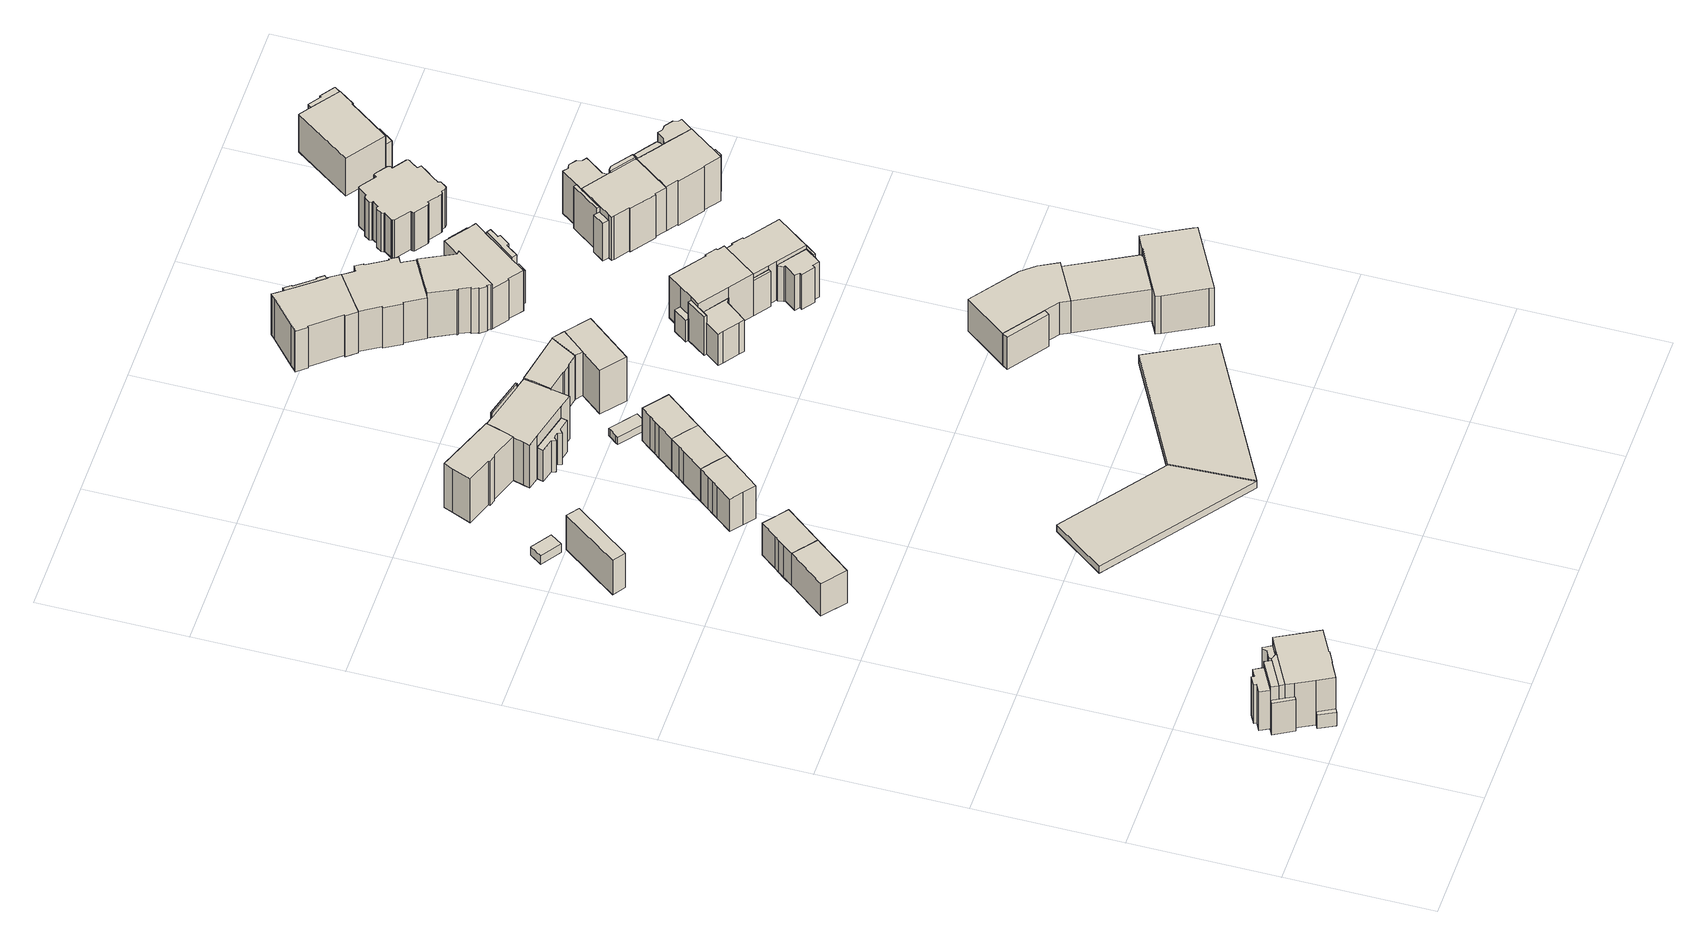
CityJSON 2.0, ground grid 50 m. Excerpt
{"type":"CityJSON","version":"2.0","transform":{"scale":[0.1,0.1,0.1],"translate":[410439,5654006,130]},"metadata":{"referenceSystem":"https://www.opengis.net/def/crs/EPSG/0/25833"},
"CityObjects":{
"building1":{"type":"Building","attributes":{"Gemeindeschluessel":14612000,"Geometrietyp2DReferenz":"3000","function":"31001_9998","roofType":"9999"},"children":["building1-1","building1-2","building1-3","building1-4","building1-5","building1-6","building1-7"]},
"building1-1":{"type":"BuildingPart","attributes":{"Dachtyp_tdc":"tdcPolyFlatRoof","Dachneigung":0,"QualitaetDacherkennung":48,"Geometrietyp2DReferenz":"3000","measuredHeight":19.96,"roofType":"1000"},"parents":["building1"],"geometry":[{"type":"Solid","lod":"1","boundaries":[[[[0,1,2,3,4,5,6,7,8,9,10,11]],[[12,13,14,15,16,17,18,19,20,21,22,23]],[[11,13,12,0]],[[10,14,13,11]],[[9,15,14,10]],[[8,16,15,9]],[[7,17,16,8]],[[6,18,17,7]],[[5,19,18,6]],[[4,20,19,5]],[[3,21,20,4]],[[2,22,21,3]],[[1,23,22,2]],[[0,12,23,1]]]]}]},
"building1-2":{"type":"BuildingPart","attributes":{"Dachtyp_tdc":"tdcFreeFormRoof","Dachneigung":66.19,"QualitaetDacherkennung":8,"Geometrietyp2DReferenz":"3000","measuredHeight":18.78,"roofType":"5000"},"parents":["building1"],"geometry":[{"type":"Solid","lod":"1","boundaries":[[[[24,25,26,27,28,29,30,31]],[[32,33,34,35,36,23,22,37]],[[31,33,32,24]],[[30,34,33,31]],[[29,35,34,30]],[[28,36,35,29]],[[27,23,36,28]],[[26,22,23,27]],[[25,37,22,26]],[[24,32,37,25]]]]}]},
"building1-3":{"type":"BuildingPart","attributes":{"Dachtyp_tdc":"tdcPolyFlatRoof","Dachneigung":0,"QualitaetDacherkennung":43,"Geometrietyp2DReferenz":"3000","measuredHeight":19.98,"roofType":"1000"},"parents":["building1"],"geometry":[{"type":"Solid","lod":"1","boundaries":[[[[38,39,40,41,42]],[[43,44,45,46,47]],[[42,44,43,38]],[[41,45,44,42]],[[40,46,45,41]],[[39,47,46,40]],[[38,43,47,39]]]]}]},
"building1-4":{"type":"BuildingPart","attributes":{"Dachtyp_tdc":"tdcPolyFlatRoof","Dachneigung":0,"QualitaetDacherkennung":35,"Geometrietyp2DReferenz":"3000","measuredHeight":19.99,"roofType":"1000"},"parents":["building1"],"geometry":[{"type":"Solid","lod":"1","boundaries":[[[[4,3,48,49,40,39]],[[20,47,46,50,51,21]],[[39,47,20,4]],[[40,46,47,39]],[[49,50,46,40]],[[48,51,50,49]],[[3,21,51,48]],[[4,20,21,3]]]]}]},
"building1-5":{"type":"BuildingPart","attributes":{"Dachtyp_tdc":"tdcFreeFormRoof","Dachneigung":51.28,"QualitaetDacherkennung":15,"Geometrietyp2DReferenz":"3000","measuredHeight":14.58,"roofType":"5000"},"parents":["building1"],"geometry":[{"type":"Solid","lod":"1","boundaries":[[[[52,53,54,55]],[[56,43,19,57]],[[55,43,56,52]],[[54,19,43,55]],[[53,57,19,54]],[[52,56,57,53]]]]}]},
"building1-6":{"type":"BuildingPart","attributes":{"Dachtyp_tdc":"tdcCutGableRoof","Dachneigung":0.465,"QualitaetDacherkennung":55,"Geometrietyp2DReferenz":"3000","measuredHeight":19.99,"roofType":"9999"},"parents":["building1"],"geometry":[{"type":"Solid","lod":"1","boundaries":[[[[58,59,60,61,62,63,64,65,66,67,68,69]],[[70,71,72,73,45,74,75,44,76,77,78,79]],[[69,71,70,58]],[[68,72,71,69]],[[67,73,72,68]],[[66,45,73,67]],[[65,74,45,66]],[[64,75,74,65]],[[63,44,75,64]],[[62,76,44,63]],[[61,77,76,62]],[[60,78,77,61]],[[59,79,78,60]],[[58,70,79,59]]]]}]},
"building1-7":{"type":"BuildingPart","attributes":{"Dachtyp_tdc":"tdcPolyFlatRoof","Dachneigung":0,"QualitaetDacherkennung":62,"Geometrietyp2DReferenz":"3000","measuredHeight":6.08,"roofType":"1000"},"parents":["building1"],"geometry":[{"type":"Solid","lod":"1","boundaries":[[[[80,81,82,83]],[[17,84,85,18]],[[83,84,17,80]],[[82,85,84,83]],[[81,18,85,82]],[[80,17,18,81]]]]}]},
"building2":{"type":"Building","attributes":{"Dachtyp_tdc":"tdcFreeFormRoof","Gemeindeschluessel":14612000,"Dachneigung":37.55,"QualitaetDacherkennung":79,"Geometrietyp2DReferenz":"3000","measuredHeight":16.33,"function":"31001_9998","roofType":"5000"},"geometry":[{"type":"Solid","lod":"1","boundaries":[[[[86,87,88,89,90]],[[91,92,93,94,95]],[[90,92,91,86]],[[89,93,92,90]],[[88,94,93,89]],[[87,95,94,88]],[[86,91,95,87]]]]}]},
"building3":{"type":"Building","attributes":{"Dachtyp_tdc":"tdcFreeFormRoof","Gemeindeschluessel":14612000,"Dachneigung":71.72,"QualitaetDacherkennung":3,"Geometrietyp2DReferenz":"3000","measuredHeight":19.02,"function":"31001_2463","roofType":"5000"},"geometry":[{"type":"Solid","lod":"1","boundaries":[[[[96,97,98,99]],[[100,101,102,103]],[[99,101,100,96]],[[98,102,101,99]],[[97,103,102,98]],[[96,100,103,97]]]]}]},
"building4":{"type":"Building","attributes":{"Dachtyp_tdc":"tdcGableRoof","Gemeindeschluessel":14612000,"Dachneigung":37.49,"QualitaetDacherkennung":76,"Geometrietyp2DReferenz":"3000","measuredHeight":16.34,"function":"31001_9998","roofType":"3100"},"geometry":[{"type":"Solid","lod":"1","boundaries":[[[[87,104,105,106,107,108,109,110,89,111,88]],[[95,94,112,93,113,114,115,116,117,118,119]],[[88,94,95,87]],[[111,112,94,88]],[[89,93,112,111]],[[110,113,93,89]],[[109,114,113,110]],[[108,115,114,109]],[[107,116,115,108]],[[106,117,116,107]],[[105,118,117,106]],[[104,119,118,105]],[[87,95,119,104]]]]}]},
"building5":{"type":"Building","attributes":{"Dachtyp_tdc":"tdcFreeFormRoof","Gemeindeschluessel":14612000,"Dachneigung":47.15,"QualitaetDacherkennung":12,"Geometrietyp2DReferenz":"3000","measuredHeight":5.01,"function":"31001_2463","roofType":"5000"},"geometry":[{"type":"Solid","lod":"1","boundaries":[[[[120,121,122,123]],[[124,125,126,127]],[[123,125,124,120]],[[122,126,125,123]],[[121,127,126,122]],[[120,124,127,121]]]]}]},
"building6":{"type":"Building","attributes":{"Dachtyp_tdc":"tdcGableRoof","Gemeindeschluessel":14612000,"Dachneigung":36.65,"QualitaetDacherkennung":76,"Geometrietyp2DReferenz":"3000","measuredHeight":16.37,"function":"31001_9998","roofType":"3100"},"geometry":[{"type":"Solid","lod":"1","boundaries":[[[[128,129,130,131,132,133,134,135,136]],[[137,138,139,140,141,142,143,144,145]],[[135,138,137,136]],[[134,139,138,135]],[[133,140,139,134]],[[132,141,140,133]],[[131,142,141,132]],[[130,143,142,131]],[[129,144,143,130]],[[128,145,144,129]],[[136,137,145,128]]]]}]},
"building7":{"type":"Building","attributes":{"Dachtyp_tdc":"tdcGableRoof","Gemeindeschluessel":14612000,"Dachneigung":40.09,"QualitaetDacherkennung":64,"Geometrietyp2DReferenz":"3000","measuredHeight":22.74,"function":"31001_9998","roofType":"3100"},"geometry":[{"type":"Solid","lod":"1","boundaries":[[[[146,147,148,149,150,151,152,153,154,155]],[[156,157,158,159,160,161,162,163,164,165]],[[155,157,156,146]],[[154,158,157,155]],[[153,159,158,154]],[[152,160,159,153]],[[151,161,160,152]],[[150,162,161,151]],[[149,163,162,150]],[[148,164,163,149]],[[147,165,164,148]],[[146,156,165,147]]]]}]},
"building8":{"type":"Building","attributes":{"Dachtyp_tdc":"tdcFreeFormRoof","Gemeindeschluessel":14612000,"Dachneigung":36.65,"QualitaetDacherkennung":78,"Geometrietyp2DReferenz":"3000","measuredHeight":16.36,"function":"31001_9998","roofType":"5000"},"geometry":[{"type":"Solid","lod":"1","boundaries":[[[[131,130,129,166,167,168,169,170]],[[142,171,172,173,174,175,144,143]],[[170,171,142,131]],[[169,172,171,170]],[[168,173,172,169]],[[167,174,173,168]],[[166,175,174,167]],[[129,144,175,166]],[[130,143,144,129]],[[131,142,143,130]]]]}]},
"building9":{"type":"Building","attributes":{"Gemeindeschluessel":14612000,"Geometrietyp2DReferenz":"3000","function":"31001_9998","roofType":"9999"},"children":["building9-1","building9-2"]},
"building9-1":{"type":"BuildingPart","attributes":{"Dachtyp_tdc":"tdcPolyFlatRoof","Dachneigung":0,"QualitaetDacherkennung":100,"Geometrietyp2DReferenz":"3000","measuredHeight":3,"roofType":"1000"},"parents":["building9"],"geometry":[{"type":"Solid","lod":"1","boundaries":[[[[176,177,178,179]],[[180,181,182,183]],[[179,181,180,176]],[[178,182,181,179]],[[177,183,182,178]],[[176,180,183,177]]]]}]},
"building9-2":{"type":"BuildingPart","attributes":{"Dachtyp_tdc":"tdcPolyFlatRoof","Dachneigung":0,"QualitaetDacherkennung":21,"Geometrietyp2DReferenz":"3000","measuredHeight":3.47,"roofType":"1000"},"parents":["building9"],"geometry":[{"type":"Solid","lod":"1","boundaries":[[[[184,185,186,187]],[[188,189,180,183]],[[187,189,188,184]],[[186,180,189,187]],[[185,183,180,186]],[[184,188,183,185]]]]}]},
"building10":{"type":"Building","attributes":{"Gemeindeschluessel":14612000,"Geometrietyp2DReferenz":"3000","function":"31001_9998","roofType":"9999"},"children":["building10-1","building10-2","building10-3"]},
"building10-1":{"type":"BuildingPart","attributes":{"Dachtyp_tdc":"tdcGableRoof","Dachneigung":66.81,"QualitaetDacherkennung":6,"Geometrietyp2DReferenz":"3000","measuredHeight":28.04,"roofType":"3100"},"parents":["building10"],"geometry":[{"type":"Solid","lod":"1","boundaries":[[[[190,191,192,193]],[[194,195,196,197]],[[193,195,194,190]],[[192,196,195,193]],[[191,197,196,192]],[[190,194,197,191]]]]}]},
"building10-2":{"type":"BuildingPart","attributes":{"Dachtyp_tdc":"tdcFreeFormRoof","Dachneigung":78.3,"QualitaetDacherkennung":16,"Geometrietyp2DReferenz":"3000","measuredHeight":20.05,"roofType":"5000"},"parents":["building10"],"geometry":[{"type":"Solid","lod":"1","boundaries":[[[[198,199,200,201,202,203,204,205,206,207]],[[208,209,210,211,212,213,214,215,216,217]],[[207,209,208,198]],[[206,210,209,207]],[[205,211,210,206]],[[204,212,211,205]],[[203,213,212,204]],[[202,214,213,203]],[[201,215,214,202]],[[200,216,215,201]],[[199,217,216,200]],[[198,208,217,199]]]]}]},
"building10-3":{"type":"BuildingPart","attributes":{"Dachtyp_tdc":"tdcCutGableRoof","Dachneigung":1.96,"QualitaetDacherkennung":61,"Geometrietyp2DReferenz":"3000","measuredHeight":20.64,"roofType":"9999"},"parents":["building10"],"geometry":[{"type":"Solid","lod":"1","boundaries":[[[[218,219,220,221,222,223,224,225,226,227,228,229,230,231]],[[232,194,197,233,234,235,236,237,216,215,238,239,240,241]],[[231,194,232,218]],[[230,197,194,231]],[[229,233,197,230]],[[228,234,233,229]],[[227,235,234,228]],[[226,236,235,227]],[[225,237,236,226]],[[224,216,237,225]],[[223,215,216,224]],[[222,238,215,223]],[[221,239,238,222]],[[220,240,239,221]],[[219,241,240,220]],[[218,232,241,219]]]]}]},
"building11":{"type":"Building","attributes":{"Dachtyp_tdc":"tdcFreeFormRoof","Gemeindeschluessel":14612000,"Dachneigung":36.94,"QualitaetDacherkennung":76,"Geometrietyp2DReferenz":"3000","measuredHeight":16.42,"function":"31001_9998","roofType":"5000"},"geometry":[{"type":"Solid","lod":"1","boundaries":[[[[242,243,244,245,246,247,248,249,250]],[[251,252,253,254,255,256,257,258,259]],[[250,252,251,242]],[[249,253,252,250]],[[248,254,253,249]],[[247,255,254,248]],[[246,256,255,247]],[[245,257,256,246]],[[244,258,257,245]],[[243,259,258,244]],[[242,251,259,243]]]]}]},
"building12":{"type":"Building","attributes":{"Dachtyp_tdc":"tdcFreeFormRoof","Gemeindeschluessel":14612000,"Dachneigung":41.79,"QualitaetDacherkennung":12,"Geometrietyp2DReferenz":"3000","measuredHeight":4.3,"function":"31001_9998","roofType":"5000"},"geometry":[{"type":"Solid","lod":"1","boundaries":[[[[260,261,262,263,264,265]],[[266,267,268,269,270,271]],[[265,267,266,260]],[[264,268,267,265]],[[263,269,268,264]],[[262,270,269,263]],[[261,271,270,262]],[[260,266,271,261]]]]}]},
"building13":{"type":"Building","attributes":{"Dachtyp_tdc":"tdcGableRoof","Gemeindeschluessel":14612000,"Dachneigung":39.17,"QualitaetDacherkennung":67,"Geometrietyp2DReferenz":"3000","measuredHeight":22.36,"function":"31001_9998","roofType":"3100"},"geometry":[{"type":"Solid","lod":"1","boundaries":[[[[272,273,274,275,276,277,278,279,280,281]],[[282,283,284,285,286,287,288,289,290,291]],[[281,283,282,272]],[[280,284,283,281]],[[279,285,284,280]],[[278,286,285,279]],[[277,287,286,278]],[[276,288,287,277]],[[275,289,288,276]],[[274,290,289,275]],[[273,291,290,274]],[[272,282,291,273]]]]}]},
"building14":{"type":"Building","attributes":{"Gemeindeschluessel":14612000,"Geometrietyp2DReferenz":"3000","function":"31001_9998","roofType":"9999"},"children":["building14-1","building14-2"]},
"building14-1":{"type":"BuildingPart","attributes":{"Dachtyp_tdc":"tdcHipRoof","Dachneigung":47.16,"QualitaetDacherkennung":65,"Geometrietyp2DReferenz":"3000","measuredHeight":22.31,"roofType":"3200"},"parents":["building14"],"geometry":[{"type":"Solid","lod":"1","boundaries":[[[[292,293,294,295,296]],[[297,298,299,300,301]],[[296,298,297,292]],[[295,299,298,296]],[[294,300,299,295]],[[293,301,300,294]],[[292,297,301,293]]]]}]},
"building14-2":{"type":"BuildingPart","attributes":{"Dachtyp_tdc":"tdcGableRoof","Dachneigung":37.29,"QualitaetDacherkennung":74,"Geometrietyp2DReferenz":"3000","measuredHeight":22.36,"roofType":"3100"},"parents":["building14"],"geometry":[{"type":"Solid","lod":"1","boundaries":[[[[302,303,304,305]],[[288,300,299,290]],[[305,300,288,302]],[[304,299,300,305]],[[303,290,299,304]],[[302,288,290,303]]]]}]},
"building15":{"type":"Building","attributes":{"Gemeindeschluessel":14612000,"Geometrietyp2DReferenz":"3000","function":"31001_9998","roofType":"9999"},"children":["building15-1","building15-2"]},
"building15-1":{"type":"BuildingPart","attributes":{"Dachtyp_tdc":"tdcCutGableRoof","Dachneigung":0.752,"QualitaetDacherkennung":69,"Geometrietyp2DReferenz":"3000","measuredHeight":20.27,"roofType":"9999"},"parents":["building15"],"geometry":[{"type":"Solid","lod":"1","boundaries":[[[[306,307,308,309,310,311,312,313,314,315,316,317,318,319,320,321,322]],[[323,324,325,326,327,328,329,330,331,332,333,334,335,336,337,338,339]],[[322,324,323,306]],[[321,325,324,322]],[[320,326,325,321]],[[319,327,326,320]],[[318,328,327,319]],[[317,329,328,318]],[[316,330,329,317]],[[315,331,330,316]],[[314,332,331,315]],[[313,333,332,314]],[[312,334,333,313]],[[311,335,334,312]],[[310,336,335,311]],[[309,337,336,310]],[[308,338,337,309]],[[307,339,338,308]],[[306,323,339,307]]]]}]},
"building15-2":{"type":"BuildingPart","attributes":{"Dachtyp_tdc":"tdcFreeFormRoof","Dachneigung":77.08,"QualitaetDacherkennung":25,"Geometrietyp2DReferenz":"3000","measuredHeight":20.07,"roofType":"5000"},"parents":["building15"],"geometry":[{"type":"Solid","lod":"1","boundaries":[[[[340,341,342,343,344,345,346,347,348,349,350]],[[351,352,353,354,355,356,357,358,326,325,324]],[[350,352,351,340]],[[349,353,352,350]],[[348,354,353,349]],[[347,355,354,348]],[[346,356,355,347]],[[345,357,356,346]],[[344,358,357,345]],[[343,326,358,344]],[[342,325,326,343]],[[341,324,325,342]],[[340,351,324,341]]]]}]},
"building16":{"type":"Building","attributes":{"Gemeindeschluessel":14612000,"Geometrietyp2DReferenz":"3000","function":"31001_9998","roofType":"9999"},"children":["building16-1","building16-2","building16-3","building16-4"]},
"building16-1":{"type":"BuildingPart","attributes":{"Dachtyp_tdc":"tdcFreeFormRoof","Dachneigung":43.65,"QualitaetDacherkennung":10,"Geometrietyp2DReferenz":"3000","measuredHeight":10.17,"roofType":"5000"},"parents":["building16"],"geometry":[{"type":"Solid","lod":"1","boundaries":[[[[359,360,361,362,363]],[[364,365,366,367,368]],[[363,365,364,359]],[[362,366,365,363]],[[361,367,366,362]],[[360,368,367,361]],[[359,364,368,360]]]]}]},
"building16-2":{"type":"BuildingPart","attributes":{"Dachtyp_tdc":"tdcCutGableRoof","Dachneigung":69.5,"QualitaetDacherkennung":50,"Geometrietyp2DReferenz":"3000","measuredHeight":18.65,"roofType":"9999"},"parents":["building16"],"geometry":[{"type":"Solid","lod":"1","boundaries":[[[[369,370,371,372,373,374,375,376,377,378]],[[379,380,381,382,383,384,385,386,387,388]],[[378,380,379,369]],[[377,381,380,378]],[[376,382,381,377]],[[375,383,382,376]],[[374,384,383,375]],[[373,385,384,374]],[[372,386,385,373]],[[371,387,386,372]],[[370,388,387,371]],[[369,379,388,370]]]]}]},
"building16-3":{"type":"BuildingPart","attributes":{"Dachtyp_tdc":"tdcGableRoof","Dachneigung":58.13,"QualitaetDacherkennung":25,"Geometrietyp2DReferenz":"3000","measuredHeight":20.75,"roofType":"3100"},"parents":["building16"],"geometry":[{"type":"Solid","lod":"1","boundaries":[[[[389,390,391,392]],[[380,393,367,366]],[[392,393,380,389]],[[391,367,393,392]],[[390,366,367,391]],[[389,380,366,390]]]]}]},
"building16-4":{"type":"BuildingPart","attributes":{"Dachtyp_tdc":"tdcPolyFlatRoof","Dachneigung":2.85,"QualitaetDacherkennung":52,"Geometrietyp2DReferenz":"3000","measuredHeight":19.2,"roofType":"2100"},"parents":["building16"],"geometry":[{"type":"Solid","lod":"1","boundaries":[[[[394,395,396,397,398,399,400,401,402,403,404]],[[405,406,407,408,409,410,411,384,381,366,365]],[[404,405,365,394]],[[403,406,405,404]],[[402,407,406,403]],[[401,408,407,402]],[[400,409,408,401]],[[399,410,409,400]],[[398,411,410,399]],[[397,384,411,398]],[[396,381,384,397]],[[395,366,381,396]],[[394,365,366,395]]]]}]},
"building17":{"type":"Building","attributes":{"Gemeindeschluessel":14612000,"Geometrietyp2DReferenz":"3000","function":"31001_9998","roofType":"9999"},"children":["building17-1","building17-2","building17-3","building17-4"]},
"building17-1":{"type":"BuildingPart","attributes":{"Dachtyp_tdc":"tdcPolyFlatRoof","Dachneigung":0,"QualitaetDacherkennung":53,"Geometrietyp2DReferenz":"3000","measuredHeight":14.25,"roofType":"1000"},"parents":["building17"],"geometry":[{"type":"Solid","lod":"1","boundaries":[[[[412,413,414,415]],[[416,417,418,419]],[[415,417,416,412]],[[414,418,417,415]],[[413,419,418,414]],[[412,416,419,413]]]]}]},
"building17-2":{"type":"BuildingPart","attributes":{"Dachtyp_tdc":"tdcCutGableRoof","Dachneigung":0.053,"QualitaetDacherkennung":59,"Geometrietyp2DReferenz":"3000","measuredHeight":18.75,"roofType":"9999"},"parents":["building17"],"geometry":[{"type":"Solid","lod":"1","boundaries":[[[[420,421,422,423,424,425,426,427,428,429,430]],[[431,432,433,434,435,436,437,438,439,440,441]],[[430,432,431,420]],[[429,433,432,430]],[[428,434,433,429]],[[427,435,434,428]],[[426,436,435,427]],[[425,437,436,426]],[[424,438,437,425]],[[423,439,438,424]],[[422,440,439,423]],[[421,441,440,422]],[[420,431,441,421]]]]}]},
"building17-3":{"type":"BuildingPart","attributes":{"Dachtyp_tdc":"tdcPolyFlatRoof","Dachneigung":0,"QualitaetDacherkennung":80,"Geometrietyp2DReferenz":"3000","measuredHeight":14.24,"roofType":"1000"},"parents":["building17"],"geometry":[{"type":"Solid","lod":"1","boundaries":[[[[442,443,444,445,446,447,413,412,448]],[[449,450,416,419,451,452,453,454,455]],[[448,450,449,442]],[[412,416,450,448]],[[413,419,416,412]],[[447,451,419,413]],[[446,452,451,447]],[[445,453,452,446]],[[444,454,453,445]],[[443,455,454,444]],[[442,449,455,443]]]]}]},
"building17-4":{"type":"BuildingPart","attributes":{"Dachtyp_tdc":"tdcPolyFlatRoof","Dachneigung":0,"QualitaetDacherkennung":78,"Geometrietyp2DReferenz":"3000","measuredHeight":14.26,"roofType":"1000"},"parents":["building17"],"geometry":[{"type":"Solid","lod":"1","boundaries":[[[[443,442,456,457,458]],[[455,438,437,436,449]],[[458,438,455,443]],[[457,437,438,458]],[[456,436,437,457]],[[442,449,436,456]],[[443,455,449,442]]]]}]},
"building18":{"type":"Building","attributes":{"Dachtyp_tdc":"tdcFreeFormRoof","Gemeindeschluessel":14612000,"Dachneigung":1.47,"QualitaetDacherkennung":54,"Geometrietyp2DReferenz":"3000","measuredHeight":20.32,"function":"31001_9998","roofType":"5000"},"geometry":[{"type":"Solid","lod":"1","boundaries":[[[[459,460,461,462,463,464,465,466,467,468,469,470,471,472,473,474,475,476,477,478,479,480,481,482,483,484]],[[485,486,487,488,330,489,490,327,491,492,493,494,495,496,497,498,499,500,501,502,503,504,505,506,507,508]],[[484,486,485,459]],[[483,487,486,484]],[[482,488,487,483]],[[481,330,488,482]],[[480,489,330,481]],[[479,490,489,480]],[[478,327,490,479]],[[477,491,327,478]],[[476,492,491,477]],[[475,493,492,476]],[[474,494,493,475]],[[473,495,494,474]],[[472,496,495,473]],[[471,497,496,472]],[[470,498,497,471]],[[469,499,498,470]],[[468,500,499,469]],[[467,501,500,468]],[[466,502,501,467]],[[465,503,502,466]],[[464,504,503,465]],[[463,505,504,464]],[[462,506,505,463]],[[461,507,506,462]],[[460,508,507,461]],[[459,485,508,460]]]]}]},
"building19":{"type":"Building","attributes":{"Gemeindeschluessel":14612000,"Geometrietyp2DReferenz":"3000","function":"31001_9998","roofType":"9999"},"children":["building19-1","building19-2","building19-3","building19-4","building19-5","building19-6"]},
"building19-1":{"type":"BuildingPart","attributes":{"Dachtyp_tdc":"tdcPolyFlatRoof","Dachneigung":32.69,"QualitaetDacherkennung":35,"Geometrietyp2DReferenz":"3000","measuredHeight":17.75,"roofType":"2100"},"parents":["building19"],"geometry":[{"type":"Solid","lod":"1","boundaries":[[[[509,510,511,512,513]],[[514,515,516,517,518]],[[513,515,514,509]],[[512,516,515,513]],[[511,517,516,512]],[[510,518,517,511]],[[509,514,518,510]]]]}]},
"building19-2":{"type":"BuildingPart","attributes":{"Dachtyp_tdc":"tdcFreeFormRoof","Dachneigung":71.32,"QualitaetDacherkennung":16,"Geometrietyp2DReferenz":"3000","measuredHeight":17.35,"roofType":"5000"},"parents":["building19"],"geometry":[{"type":"Solid","lod":"1","boundaries":[[[[519,520,521,522,523,524]],[[525,526,527,528,529,530]],[[524,526,525,519]],[[523,527,526,524]],[[522,528,527,523]],[[521,529,528,522]],[[520,530,529,521]],[[519,525,530,520]]]]}]},
"building19-3":{"type":"BuildingPart","attributes":{"Dachtyp_tdc":"tdcPolyFlatRoof","Dachneigung":0,"QualitaetDacherkennung":47,"Geometrietyp2DReferenz":"3000","measuredHeight":20.02,"roofType":"1000"},"parents":["building19"],"geometry":[{"type":"Solid","lod":"1","boundaries":[[[[531,532,533,534,535,536,537,538,539,540,541,542,543,544,545,546,547,548,549,550,551,552]],[[516,553,554,555,556,557,558,559,560,561,562,563,564,565,566,567,568,569,570,571,572,517]],[[552,553,516,531]],[[551,554,553,552]],[[550,555,554,551]],[[549,556,555,550]],[[548,557,556,549]],[[547,558,557,548]],[[546,559,558,547]],[[545,560,559,546]],[[544,561,560,545]],[[543,562,561,544]],[[542,563,562,543]],[[541,564,563,542]],[[540,565,564,541]],[[539,566,565,540]],[[538,567,566,539]],[[537,568,567,538]],[[536,569,568,537]],[[535,570,569,536]],[[534,571,570,535]],[[533,572,571,534]],[[532,517,572,533]],[[531,516,517,532]]]]}]},
"building19-4":{"type":"BuildingPart","attributes":{"Dachtyp_tdc":"tdcGableRoof","Dachneigung":41.82,"QualitaetDacherkennung":14,"Geometrietyp2DReferenz":"3000","measuredHeight":22.38,"roofType":"3100"},"parents":["building19"],"geometry":[{"type":"Solid","lod":"1","boundaries":[[[[573,574,575,576,577,578,579,580,581,582,583]],[[584,585,586,587,588,589,590,591,592,593,594]],[[583,585,584,573]],[[582,586,585,583]],[[581,587,586,582]],[[580,588,587,581]],[[579,589,588,580]],[[578,590,589,579]],[[577,591,590,578]],[[576,592,591,577]],[[575,593,592,576]],[[574,594,593,575]],[[573,584,594,574]]]]}]},
"building19-5":{"type":"BuildingPart","attributes":{"Dachtyp_tdc":"tdcFreeFormRoof","Dachneigung":20.21,"QualitaetDacherkennung":8,"Geometrietyp2DReferenz":"3000","measuredHeight":14.78,"roofType":"5000"},"parents":["building19"],"geometry":[{"type":"Solid","lod":"1","boundaries":[[[[595,596,597,598,599]],[[600,601,586,585,602]],[[599,601,600,595]],[[598,586,601,599]],[[597,585,586,598]],[[596,602,585,597]],[[595,600,602,596]]]]}]},
"building19-6":{"type":"BuildingPart","attributes":{"Dachtyp_tdc":"tdcCutTentRoof","Dachneigung":0.11,"QualitaetDacherkennung":43,"Geometrietyp2DReferenz":"3000","measuredHeight":20.11,"roofType":"9999"},"parents":["building19"],"geometry":[{"type":"Solid","lod":"1","boundaries":[[[[603,604,605,606,607,608,609,610,611,612,613,614,615,616,617]],[[528,527,618,619,588,586,601,620,621,622,556,623,555,624,529]],[[617,527,528,603]],[[616,618,527,617]],[[615,619,618,616]],[[614,588,619,615]],[[613,586,588,614]],[[612,601,586,613]],[[611,620,601,612]],[[610,621,620,611]],[[609,622,621,610]],[[608,556,622,609]],[[607,623,556,608]],[[606,555,623,607]],[[605,624,555,606]],[[604,529,624,605]],[[603,528,529,604]]]]}]},
"building20":{"type":"Building","attributes":{"Gemeindeschluessel":14612000,"Geometrietyp2DReferenz":"3000","function":"31001_9998","roofType":"9999"},"children":["building20-1","building20-2","building20-3","building20-4","building20-5"]},
"building20-1":{"type":"BuildingPart","attributes":{"Dachtyp_tdc":"tdcGableRoof","Dachneigung":14.77,"QualitaetDacherkennung":16,"Geometrietyp2DReferenz":"3000","measuredHeight":16.26,"roofType":"3100"},"parents":["building20"],"geometry":[{"type":"Solid","lod":"1","boundaries":[[[[625,626,627,628]],[[411,629,630,631]],[[628,629,411,625]],[[627,630,629,628]],[[626,631,630,627]],[[625,411,631,626]]]]}]},
"building20-2":{"type":"BuildingPart","attributes":{"Dachtyp_tdc":"tdcFreeFormRoof","Dachneigung":59.6,"QualitaetDacherkennung":15,"Geometrietyp2DReferenz":"3000","measuredHeight":16.5,"roofType":"5000"},"parents":["building20"],"geometry":[{"type":"Solid","lod":"1","boundaries":[[[[632,633,634,635,636]],[[637,638,639,640,641]],[[635,638,637,636]],[[634,639,638,635]],[[633,640,639,634]],[[632,641,640,633]],[[636,637,641,632]]]]}]},
"building20-3":{"type":"BuildingPart","attributes":{"Dachtyp_tdc":"tdcGableRoof","Dachneigung":10.24,"QualitaetDacherkennung":9,"Geometrietyp2DReferenz":"3000","measuredHeight":6.99,"roofType":"3100"},"parents":["building20"],"geometry":[{"type":"Solid","lod":"1","boundaries":[[[[642,643,644,645,646]],[[647,648,640,639,649]],[[646,648,647,642]],[[645,640,648,646]],[[644,639,640,645]],[[643,649,639,644]],[[642,647,649,643]]]]}]},
"building20-4":{"type":"BuildingPart","attributes":{"Dachtyp_tdc":"tdcHipRoof","Dachneigung":66.2,"QualitaetDacherkennung":30,"Geometrietyp2DReferenz":"3000","measuredHeight":19.75,"roofType":"3200"},"parents":["building20"],"geometry":[{"type":"Solid","lod":"1","boundaries":[[[[650,651,652,653,654,655,656,657,658,659,660,661,662]],[[663,664,665,666,667,668,669,670,638,637,671,672,673]],[[662,664,663,650]],[[661,665,664,662]],[[660,666,665,661]],[[659,667,666,660]],[[658,668,667,659]],[[657,669,668,658]],[[656,670,669,657]],[[655,638,670,656]],[[654,637,638,655]],[[653,671,637,654]],[[652,672,671,653]],[[651,673,672,652]],[[650,663,673,651]]]]}]},
"building20-5":{"type":"BuildingPart","attributes":{"Dachtyp_tdc":"tdcCutGableRoof","Dachneigung":1.83,"QualitaetDacherkennung":53,"Geometrietyp2DReferenz":"3000","measuredHeight":19.19,"roofType":"9999"},"parents":["building20"],"geometry":[{"type":"Solid","lod":"1","boundaries":[[[[674,675,676,677,678,679,680,681,682,683,684,685,686,687,688]],[[410,689,690,691,692,693,649,694,695,638,669,630,629,696,697]],[[688,689,410,674]],[[687,690,689,688]],[[686,691,690,687]],[[685,692,691,686]],[[684,693,692,685]],[[683,649,693,684]],[[682,694,649,683]],[[681,695,694,682]],[[680,638,695,681]],[[679,669,638,680]],[[678,630,669,679]],[[677,629,630,678]],[[676,696,629,677]],[[675,697,696,676]],[[674,410,697,675]]]]}]},
"building21":{"type":"Building","attributes":{"Gemeindeschluessel":14612000,"Geometrietyp2DReferenz":"3000","function":"31001_9998","roofType":"9999"},"children":["building21-1","building21-2","building21-3","building21-4","building21-5"]},
"building21-1":{"type":"BuildingPart","attributes":{"Dachtyp_tdc":"tdcFreeFormRoof","Dachneigung":10.4,"QualitaetDacherkennung":34,"Geometrietyp2DReferenz":"3000","measuredHeight":20.07,"roofType":"5000"},"parents":["building21"],"geometry":[{"type":"Solid","lod":"1","boundaries":[[[[698,699,700,701,702]],[[703,704,705,706,707]],[[702,704,703,698]],[[701,705,704,702]],[[700,706,705,701]],[[699,707,706,700]],[[698,703,707,699]]]]}]},
"building21-2":{"type":"BuildingPart","attributes":{"Dachtyp_tdc":"tdcPolyFlatRoof","Dachneigung":4.91,"QualitaetDacherkennung":48,"Geometrietyp2DReferenz":"3000","measuredHeight":20.07,"roofType":"2100"},"parents":["building21"],"geometry":[{"type":"Solid","lod":"1","boundaries":[[[[708,709,710,711,712,713,714,715,716,717,718,719,720,721,722]],[[723,724,725,703,707,726,727,728,729,730,731,732,733,734,735]],[[722,724,723,708]],[[721,725,724,722]],[[720,703,725,721]],[[719,707,703,720]],[[718,726,707,719]],[[717,727,726,718]],[[716,728,727,717]],[[715,729,728,716]],[[714,730,729,715]],[[713,731,730,714]],[[712,732,731,713]],[[711,733,732,712]],[[710,734,733,711]],[[709,735,734,710]],[[708,723,735,709]]]]}]},
"building21-3":{"type":"BuildingPart","attributes":{"Dachtyp_tdc":"tdcFreeFormRoof","Dachneigung":33.67,"QualitaetDacherkennung":7,"Geometrietyp2DReferenz":"3000","measuredHeight":16.99,"roofType":"5000"},"parents":["building21"],"geometry":[{"type":"Solid","lod":"1","boundaries":[[[[736,737,738,739,740]],[[741,742,743,723,735]],[[740,741,735,736]],[[739,742,741,740]],[[738,743,742,739]],[[737,723,743,738]],[[736,735,723,737]]]]}]},
"building21-4":{"type":"BuildingPart","attributes":{"Dachtyp_tdc":"tdcFreeFormRoof","Dachneigung":79.48,"QualitaetDacherkennung":24,"Geometrietyp2DReferenz":"3000","measuredHeight":20.27,"roofType":"5000"},"parents":["building21"],"geometry":[{"type":"Solid","lod":"1","boundaries":[[[[744,745,746,747]],[[748,749,723,743]],[[747,749,748,744]],[[746,723,749,747]],[[745,743,723,746]],[[744,748,743,745]]]]}]},
"building21-5":{"type":"BuildingPart","attributes":{"Dachtyp_tdc":"tdcPolyFlatRoof","Dachneigung":0,"QualitaetDacherkennung":41,"Geometrietyp2DReferenz":"3000","measuredHeight":18.95,"roofType":"1000"},"parents":["building21"],"geometry":[{"type":"Solid","lod":"1","boundaries":[[[[750,751,752,753,754,755,756,757,758,759]],[[724,749,760,761,762,763,764,765,766,725]],[[759,749,724,750]],[[758,760,749,759]],[[757,761,760,758]],[[756,762,761,757]],[[755,763,762,756]],[[754,764,763,755]],[[753,765,764,754]],[[752,766,765,753]],[[751,725,766,752]],[[750,724,725,751]]]]}]},
"building22":{"type":"Building","attributes":{"Dachtyp_tdc":"tdcFreeFormRoof","Gemeindeschluessel":14612000,"Dachneigung":41.01,"QualitaetDacherkennung":47,"Geometrietyp2DReferenz":"3000","measuredHeight":20.45,"function":"31001_9998","roofType":"5000"},"geometry":[{"type":"Solid","lod":"1","boundaries":[[[[767,768,769,770,771,772,773,774,775,776,777,778,779,780,781,782,783,784,785,786,787,788,789,790,791,792,793,794,795,796,797,798,799,800,801,802,803,804,805,806,807,808,809,810,811,812,813,814,815,816,817,818,819]],[[820,821,822,823,824,825,826,827,828,829,830,831,832,833,834,835,836,837,838,839,840,841,842,843,844,845,846,847,848,849,850,851,852,853,854,855,856,857,858,859,860,861,862,863,864,865,866,867,868,869,870,871,872]],[[819,821,820,767]],[[818,822,821,819]],[[817,823,822,818]],[[816,824,823,817]],[[815,825,824,816]],[[814,826,825,815]],[[813,827,826,814]],[[812,828,827,813]],[[811,829,828,812]],[[810,830,829,811]],[[809,831,830,810]],[[808,832,831,809]],[[807,833,832,808]],[[806,834,833,807]],[[805,835,834,806]],[[804,836,835,805]],[[803,837,836,804]],[[802,838,837,803]],[[801,839,838,802]],[[800,840,839,801]],[[799,841,840,800]],[[798,842,841,799]],[[797,843,842,798]],[[796,844,843,797]],[[795,845,844,796]],[[794,846,845,795]],[[793,847,846,794]],[[792,848,847,793]],[[791,849,848,792]],[[790,850,849,791]],[[789,851,850,790]],[[788,852,851,789]],[[787,853,852,788]],[[786,854,853,787]],[[785,855,854,786]],[[784,856,855,785]],[[783,857,856,784]],[[782,858,857,783]],[[781,859,858,782]],[[780,860,859,781]],[[779,861,860,780]],[[778,862,861,779]],[[777,863,862,778]],[[776,864,863,777]],[[775,865,864,776]],[[774,866,865,775]],[[773,867,866,774]],[[772,868,867,773]],[[771,869,868,772]],[[770,870,869,771]],[[769,871,870,770]],[[768,872,871,769]],[[767,820,872,768]]]]}]},
"building23":{"type":"Building","attributes":{"Gemeindeschluessel":14612000,"Geometrietyp2DReferenz":"3000","function":"31001_9998","roofType":"9999"},"children":["building23-1","building23-2","building23-3","building23-4"]},
"building23-1":{"type":"BuildingPart","attributes":{"Dachtyp_tdc":"tdcPolyFlatRoof","Dachneigung":5.58,"QualitaetDacherkennung":45,"Geometrietyp2DReferenz":"3000","measuredHeight":19.59,"roofType":"2100"},"parents":["building23"],"geometry":[{"type":"Solid","lod":"1","boundaries":[[[[873,874,875,876,877,878]],[[879,880,881,882,883,884]],[[878,880,879,873]],[[877,881,880,878]],[[876,882,881,877]],[[875,883,882,876]],[[874,884,883,875]],[[873,879,884,874]]]]}]},
"building23-2":{"type":"BuildingPart","attributes":{"Dachtyp_tdc":"tdcPolyFlatRoof","Dachneigung":0,"QualitaetDacherkennung":47,"Geometrietyp2DReferenz":"3000","measuredHeight":19.62,"roofType":"1000"},"parents":["building23"],"geometry":[{"type":"Solid","lod":"1","boundaries":[[[[885,886,887,888,889,890,891,892,893,894,895,896,897,898]],[[883,899,900,901,902,903,904,905,906,907,908,909,910,884]],[[897,899,883,898]],[[896,900,899,897]],[[895,901,900,896]],[[894,902,901,895]],[[893,903,902,894]],[[892,904,903,893]],[[891,905,904,892]],[[890,906,905,891]],[[889,907,906,890]],[[888,908,907,889]],[[887,909,908,888]],[[886,910,909,887]],[[885,884,910,886]],[[898,883,884,885]]]]}]},
"building23-3":{"type":"BuildingPart","attributes":{"Dachtyp_tdc":"tdcFreeFormRoof","Dachneigung":27.44,"QualitaetDacherkennung":0,"Geometrietyp2DReferenz":"3000","measuredHeight":16.42,"roofType":"5000"},"parents":["building23"],"geometry":[{"type":"Solid","lod":"1","boundaries":[[[[911,912,913,914,915,916]],[[902,901,917,918,919,920]],[[916,901,902,911]],[[915,917,901,916]],[[914,918,917,915]],[[913,919,918,914]],[[912,920,919,913]],[[911,902,920,912]]]]}]},
"building23-4":{"type":"BuildingPart","attributes":{"Dachtyp_tdc":"tdcPolyFlatRoof","Dachneigung":3.03,"QualitaetDacherkennung":34,"Geometrietyp2DReferenz":"3000","measuredHeight":19.55,"roofType":"2100"},"parents":["building23"],"geometry":[{"type":"Solid","lod":"1","boundaries":[[[[921,922,923,924,925,926,927,928,929]],[[899,930,931,932,933,934,935,936,900]],[[929,930,899,921]],[[928,931,930,929]],[[927,932,931,928]],[[926,933,932,927]],[[925,934,933,926]],[[924,935,934,925]],[[923,936,935,924]],[[922,900,936,923]],[[921,899,900,922]]]]}]},
"building24":{"type":"Building","attributes":{"Gemeindeschluessel":14612000,"Geometrietyp2DReferenz":"3000","function":"31001_9998","roofType":"9999"},"children":["building24-1","building24-2","building24-3"]},
"building24-1":{"type":"BuildingPart","attributes":{"Dachtyp_tdc":"tdcHipRoof","Dachneigung":24.64,"QualitaetDacherkennung":45,"Geometrietyp2DReferenz":"3000","measuredHeight":19.55,"roofType":"3200"},"parents":["building24"],"geometry":[{"type":"Solid","lod":"1","boundaries":[[[[937,938,939,940,941,942,943,944,945]],[[946,947,948,949,950,951,952,953,954]],[[945,947,946,937]],[[944,948,947,945]],[[943,949,948,944]],[[942,950,949,943]],[[941,951,950,942]],[[940,952,951,941]],[[939,953,952,940]],[[938,954,953,939]],[[937,946,954,938]]]]}]},
"building24-2":{"type":"BuildingPart","attributes":{"Dachtyp_tdc":"tdcPolyFlatRoof","Dachneigung":17.5,"QualitaetDacherkennung":52,"Geometrietyp2DReferenz":"3000","measuredHeight":13.39,"roofType":"2100"},"parents":["building24"],"geometry":[{"type":"Solid","lod":"1","boundaries":[[[[955,956,957,958]],[[947,959,960,948]],[[958,959,947,955]],[[957,960,959,958]],[[956,948,960,957]],[[955,947,948,956]]]]}]},
"building24-3":{"type":"BuildingPart","attributes":{"Dachtyp_tdc":"tdcFreeFormRoof","Dachneigung":68.52,"QualitaetDacherkennung":7,"Geometrietyp2DReferenz":"3000","measuredHeight":18.42,"roofType":"5000"},"parents":["building24"],"geometry":[{"type":"Solid","lod":"1","boundaries":[[[[961,962,963,964,965,966,967,968]],[[969,970,971,972,953,952,951,973]],[[968,970,969,961]],[[967,971,970,968]],[[966,972,971,967]],[[965,953,972,966]],[[964,952,953,965]],[[963,951,952,964]],[[962,973,951,963]],[[961,969,973,962]]]]}]}
},
"vertices":[
[288,106,284],[214,245,284],[166,220,284],[148,210,284],[35,150,284],[48,124,284],[80,64,284],[109,11,284],[168,42,284],[169,40,284],[206,60,284],[205,62,284],[288,106,85],[205,62,85],[206,60,85],[169,40,85],[168,42,85],[109,11,85],[80,64,85],[48,124,85],[35,150,85],[148,210,85],[166,220,85],[214,245,85],
[164,242,247],[161,230,247],[166,220,247],[214,245,247],[204,263,247],[198,274,247],[192,271,247],[187,254,247],[164,242,85],[187,254,85],[192,271,85],[198,274,85],[204,263,85],[161,230,85],
[13,190,284],[25,168,284],[121,219,284],[109,241,284],[23,195,284],[13,190,85],[23,195,85],[109,241,85],[121,219,85],[25,168,85],
[145,216,284],[127,222,284],[127,222,85],[145,216,85],
[0,183,226],[36,117,226],[48,124,226],[13,190,226],[0,183,85],[36,117,85],
[61,267,257],[30,250,257],[34,241,257],[30,239,257],[6,226,257],[23,195,257],[47,208,257],[94,233,257],[109,241,257],[92,272,257],[77,264,257],[66,258,257],[61,267,85],[66,258,85],[77,264,85],[92,272,85],[94,233,85],[47,208,85],[6,226,85],[30,239,85],[34,241,85],[30,250,85],
[109,11,145],[80,64,145],[66,57,145],[94,3,145],[94,3,85],[66,57,85],
[189,1601,191],[286,1724,191],[247,1755,191],[209,1785,191],[112,1663,191],[189,1601,47],[112,1663,47],[209,1785,47],[247,1755,47],[286,1724,47],
[24,2303,188],[65,2274,188],[206,2464,188],[166,2494,188],[24,2303,35],[166,2494,35],[206,2464,35],[65,2274,35],
[383,1847,191],[345,1877,191],[343,1878,191],[306,1908,191],[263,1854,191],[250,1838,191],[234,1817,191],[246,1755,191],[246,1755,47],[234,1817,47],[250,1838,47],[263,1854,47],[306,1908,47],[343,1878,47],[345,1877,47],[383,1847,47],
[83,2551,72],[150,2505,72],[178,2546,72],[111,2592,72],[83,2551,35],[111,2592,35],[178,2546,35],[150,2505,35],
[457,1974,183],[554,2096,183],[515,2127,183],[476,2157,183],[451,2126,183],[436,2106,183],[421,2088,183],[380,2035,183],[418,2005,183],[418,2005,38],[380,2035,38],[421,2088,38],[436,2106,38],[451,2126,38],[476,2157,38],[515,2127,38],[554,2096,38],[457,1974,38],
[433,2803,213],[442,2834,213],[243,2909,213],[230,2877,213],[204,2813,213],[291,2782,213],[292,2776,213],[314,2769,213],[320,2772,213],[413,2738,213],[433,2803,17],[413,2738,17],[320,2772,17],[314,2769,17],[292,2776,17],[291,2782,17],[204,2813,17],[230,2877,17],[243,2909,17],[442,2834,17],
[650,2218,183],[611,2249,183],[572,2279,183],[547,2247,183],[532,2228,183],[532,2228,38],[547,2247,38],[572,2279,38],[611,2249,38],[650,2218,38],
[998,533,95],[986,814,95],[646,1067,95],[515,892,95],[998,533,65],[515,892,65],[646,1067,65],[986,814,65],
[1398,1032,100],[986,814,100],[998,533,100],[1517,808,100],[1398,1032,65],[1517,808,65],
[478,2825,225],[620,2789,225],[621,2794,225],[479,2830,225],[478,2825,18],[479,2830,18],[621,2794,18],[620,2789,18],
[532,2624,158],[575,2614,158],[580,2635,158],[440,2670,158],[434,2649,158],[479,2637,158],[485,2622,158],[496,2633,158],[515,2628,158],[520,2614,158],[532,2624,18],[520,2614,18],[515,2628,18],[496,2633,18],[485,2622,18],[479,2637,18],[434,2649,18],[440,2670,18],[580,2635,18],[575,2614,18],
[442,2834,209],[435,2812,209],[413,2738,209],[402,2701,209],[396,2681,209],[440,2670,209],[580,2635,209],[629,2623,209],[633,2643,209],[641,2685,209],[654,2757,209],[658,2779,209],[620,2789,209],[478,2825,209],[442,2834,18],[658,2779,18],[654,2757,18],[641,2685,18],[633,2643,18],[629,2623,18],[396,2681,18],[402,2701,18],[413,2738,18],[435,2812,18],
[650,2218,182],[748,2341,182],[708,2373,182],[670,2403,182],[643,2369,182],[627,2348,182],[613,2331,182],[572,2279,182],[611,2249,182],[650,2218,37],[611,2249,37],[572,2279,37],[613,2331,37],[627,2348,37],[643,2369,37],[670,2403,37],[708,2373,37],[748,2341,37],
[645,2474,54],[729,2408,54],[758,2446,54],[674,2512,54],[670,2506,54],[651,2482,54],[645,2474,22],[651,2482,22],[670,2506,22],[674,2512,22],[758,2446,22],[729,2408,22],
[744,2661,214],[751,2663,214],[792,2655,214],[827,2717,214],[843,2744,214],[658,2779,214],[653,2750,214],[641,2685,214],[715,2670,214],[720,2666,214],[744,2661,19],[720,2666,19],[715,2670,19],[641,2685,19],[653,2750,19],[658,2779,19],[843,2744,19],[827,2717,19],[792,2655,19],[751,2663,19],
[832,2502,215],[956,2655,215],[879,2716,215],[814,2637,215],[755,2564,215],[832,2502,19],[755,2564,19],[814,2637,19],[879,2716,19],[956,2655,19],
[843,2744,216],[792,2655,216],[814,2637,216],[879,2716,216],
[792,3628,192],[775,3613,192],[684,3532,192],[667,3516,192],[663,3513,192],[690,3479,192],[694,3483,192],[772,3388,192],[768,3385,192],[796,3351,192],[800,3353,192],[816,3365,192],[917,3436,192],[933,3447,192],[909,3483,192],[906,3481,192],[821,3590,192],[792,3628,10],[821,3590,10],[906,3481,10],[909,3483,10],[933,3447,10],[917,3436,10],[816,3365,10],[800,3353,10],[796,3351,10],[768,3385,10],[772,3388,10],[694,3483,10],[690,3479,10],[663,3513,10],[667,3516,10],[684,3532,10],[775,3613,10],
[838,3604,177],[821,3590,177],[906,3481,177],[909,3483,177],[924,3495,177],[927,3498,177],[909,3520,177],[906,3518,177],[856,3580,177],[859,3583,177],[840,3606,177],[838,3604,10],[840,3606,10],[859,3583,10],[856,3580,10],[906,3518,10],[909,3520,10],[927,3498,10],[924,3495,10],
[1151,2444,120],[1118,2399,120],[1127,2393,120],[1135,2387,120],[1168,2431,120],[1151,2444,23],[1168,2431,23],[1135,2387,23],[1127,2393,23],[1118,2399,23],
[1052,2275,163],[1068,2263,163],[1117,2227,163],[1133,2215,163],[1188,2286,163],[1207,2288,163],[1179,2309,163],[1130,2345,163],[1113,2357,163],[1088,2323,163],[1052,2275,23],[1088,2323,23],[1113,2357,23],[1130,2345,23],[1179,2309,23],[1207,2288,23],[1188,2286,23],[1133,2215,23],[1117,2227,23],[1068,2263,23],
[1088,2323,196],[1135,2387,196],[1127,2393,196],[1080,2328,196],[1080,2328,23],
[1168,2431,211],[1135,2387,211],[1113,2357,211],[1207,2288,211],[1283,2232,211],[1370,2351,211],[1348,2367,211],[1351,2372,211],[1318,2396,211],[1315,2392,211],[1201,2476,211],[1201,2476,23],[1315,2392,23],[1318,2396,23],[1351,2372,23],[1348,2367,23],[1370,2351,23],[1283,2232,23],
[1402,1334,202],[1273,1429,202],[1260,1412,202],[1390,1317,202],[1402,1334,59],[1390,1317,59],[1260,1412,59],[1273,1429,59],
[1850,979,228],[1842,993,228],[1772,1126,228],[1764,1141,228],[1714,1115,228],[1715,1115,228],[1583,1045,228],[1534,1019,228],[1542,1003,228],[1613,871,228],[1621,857,228],[1850,979,59],[1621,857,59],[1613,871,59],[1542,1003,59],[1534,1019,59],[1583,1045,59],[1715,1115,59],[1714,1115,59],[1764,1141,59],[1772,1126,59],[1842,993,59],
[1464,1269,202],[1595,1339,202],[1609,1347,202],[1575,1411,202],[1538,1456,202],[1380,1573,202],[1448,1300,202],[1464,1269,59],[1448,1300,59],[1380,1573,59],[1538,1456,59],[1575,1411,59],[1609,1347,59],[1595,1339,59],
[1583,1045,202],[1715,1115,202],[1714,1115,202],
[875,3231,191],[915,3166,191],[935,3177,191],[964,3193,191],[985,3204,191],[1005,3216,191],[1032,3230,191],[1058,3245,191],[1039,3279,191],[1033,3288,191],[1042,3293,191],[1054,3300,191],[1038,3326,191],[1034,3324,191],[992,3393,191],[996,3394,191],[980,3420,191],[960,3408,191],[935,3444,191],[933,3447,191],[909,3430,191],[818,3366,191],[800,3353,191],[840,3288,191],[836,3285,191],[870,3229,191],[875,3231,10],[870,3229,10],[836,3285,10],[840,3288,10],[818,3366,10],[909,3430,10],[935,3444,10],[960,3408,10],[980,3420,10],[996,3394,10],[992,3393,10],[1034,3324,10],[1038,3326,10],[1054,3300,10],[1042,3293,10],[1033,3288,10],[1039,3279,10],[1058,3245,10],[1032,3230,10],[1005,3216,10],[985,3204,10],[964,3193,10],[935,3177,10],[915,3166,10],
[1086,3189,185],[1058,3245,185],[1044,3237,185],[1071,3182,185],[1078,3185,185],[1086,3189,13],[1078,3185,13],[1071,3182,13],[1044,3237,13],[1058,3245,13],
[1225,3156,174],[1192,3180,174],[1182,3167,174],[1237,3126,174],[1238,3126,174],[1247,3139,174],[1225,3156,13],[1247,3139,13],[1238,3126,13],[1237,3126,13],[1182,3167,13],[1192,3180,13],
[1071,3182,213],[1044,3237,213],[1005,3216,213],[985,3204,213],[964,3193,213],[915,3166,213],[957,3083,213],[953,3081,213],[955,3078,213],[959,3080,213],[976,3044,213],[971,3041,213],[981,3020,213],[978,3018,213],[995,2997,213],[998,3000,213],[1007,2990,213],[1005,2988,213],[1008,2985,213],[1112,3124,213],[1099,3126,213],[1077,3170,213],[1077,3170,13],[1099,3126,13],[1112,3124,13],[1008,2985,13],[1005,2988,13],[1007,2990,13],[998,3000,13],[995,2997,13],[978,3018,13],[981,3020,13],[971,3041,13],[976,3044,13],[959,3080,13],[955,3078,13],[953,3081,13],[957,3083,13],[915,3166,13],[964,3193,13],[985,3204,13],[1005,3216,13],
[1164,2961,202],[1188,2994,202],[1195,2989,202],[1197,2992,202],[1222,3025,202],[1215,3030,202],[1237,3060,202],[1223,3069,202],[1177,3007,202],[1143,2962,202],[1157,2952,202],[1164,2961,13],[1157,2952,13],[1143,2962,13],[1177,3007,13],[1223,3069,13],[1237,3060,13],[1215,3030,13],[1222,3025,13],[1197,2992,13],[1195,2989,13],[1188,2994,13],
[1143,2920,158],[1163,2947,158],[1157,2952,158],[1143,2962,158],[1123,2935,158],[1143,2920,13],[1123,2935,13],[1163,2947,13],
[1237,3126,193],[1182,3167,193],[1157,3185,193],[1112,3124,193],[1012,2990,193],[1008,2985,193],[1058,2948,193],[1061,2952,193],[1109,2916,193],[1123,2935,193],[1143,2962,193],[1223,3069,193],[1223,3070,193],[1256,3113,193],[1238,3126,193],[1256,3113,13],[1223,3070,13],[1109,2916,13],[1061,2952,13],[1058,2948,13],[1012,2990,13],[1157,3185,13],
[1283,2232,179],[1337,2192,179],[1343,2200,179],[1289,2240,179],[1289,2240,23],[1343,2200,23],[1337,2192,23],
[1442,2082,185],[1499,2159,185],[1493,2163,185],[1459,2115,185],[1437,2085,185],[1437,2085,23],[1459,2115,23],[1493,2163,23],[1499,2159,23],[1442,2082,23],
[1546,2195,84],[1527,2209,84],[1493,2163,84],[1499,2159,84],[1513,2149,84],[1546,2195,23],[1513,2149,23],[1527,2209,23],
[1352,2097,179],[1392,2068,179],[1398,2076,179],[1419,2061,179],[1437,2085,179],[1459,2115,179],[1382,2172,179],[1368,2182,179],[1365,2178,179],[1368,2159,179],[1372,2157,179],[1342,2117,179],[1358,2105,179],[1352,2097,23],[1358,2105,23],[1342,2117,23],[1372,2157,23],[1368,2159,23],[1365,2178,23],[1368,2182,23],[1382,2172,23],[1419,2061,23],[1398,2076,23],[1392,2068,23],
[1370,2351,196],[1351,2324,196],[1296,2251,196],[1289,2240,196],[1343,2200,196],[1368,2182,196],[1459,2115,196],[1466,2126,196],[1520,2199,196],[1527,2209,196],[1540,2226,196],[1430,2307,196],[1433,2311,196],[1400,2336,196],[1397,2332,196],[1397,2332,23],[1400,2336,23],[1433,2311,23],[1430,2307,23],[1540,2226,23],[1520,2199,23],[1466,2126,23],[1296,2251,23],[1351,2324,23],
[1562,2773,222],[1638,2718,222],[1647,2729,222],[1580,2779,222],[1566,2779,222],[1562,2773,22],[1566,2779,22],[1580,2779,22],[1647,2729,22],[1638,2718,22],
[1417,2765,216],[1390,2728,216],[1381,2716,216],[1389,2709,216],[1435,2675,216],[1433,2672,216],[1511,2614,216],[1514,2617,216],[1548,2591,216],[1637,2712,216],[1635,2713,216],[1638,2718,216],[1562,2773,216],[1555,2778,216],[1471,2839,216],[1417,2765,22],[1471,2839,22],[1555,2778,22],[1635,2713,22],[1637,2712,22],[1548,2591,22],[1514,2617,22],[1511,2614,22],[1433,2672,22],[1435,2675,22],[1389,2709,22],[1381,2716,22],[1390,2728,22],
[1390,2728,189],[1417,2765,189],[1408,2772,189],[1399,2779,189],[1372,2741,189],[1372,2741,22],[1399,2779,22],[1408,2772,22],
[1478,2867,210],[1408,2772,210],[1417,2765,210],[1487,2860,210],[1478,2867,22],[1487,2860,22],
[1471,2839,212],[1555,2778,212],[1555,2799,212],[1601,2862,212],[1585,2873,212],[1582,2889,212],[1558,2907,212],[1543,2904,212],[1528,2916,212],[1487,2860,212],[1528,2916,22],[1543,2904,22],[1558,2907,22],[1582,2889,22],[1585,2873,22],[1601,2862,22],[1555,2799,22],
[1415,3429,182],[1419,3434,182],[1421,3437,182],[1417,3445,182],[1379,3473,182],[1372,3475,182],[1369,3472,182],[1365,3466,182],[1315,3502,182],[1310,3504,182],[1306,3502,182],[1285,3473,182],[1282,3475,182],[1272,3474,182],[1259,3456,182],[1262,3447,182],[1264,3445,182],[1249,3424,182],[1247,3425,182],[1243,3427,182],[1237,3425,182],[1224,3407,182],[1226,3397,182],[1228,3396,182],[1208,3369,182],[1207,3367,182],[1206,3365,182],[1208,3359,182],[1258,3322,182],[1255,3319,182],[1254,3313,182],[1257,3309,182],[1298,3279,182],[1304,3278,182],[1308,3280,182],[1310,3284,182],[1354,3252,182],[1358,3251,182],[1363,3254,182],[1365,3257,182],[1377,3248,182],[1388,3248,182],[1388,3250,182],[1402,3269,182],[1400,3279,182],[1416,3301,182],[1432,3322,182],[1450,3347,182],[1438,3356,182],[1459,3385,182],[1461,3387,182],[1462,3392,182],[1460,3397,182],[1415,3429,10],[1460,3397,10],[1462,3392,10],[1461,3387,10],[1459,3385,10],[1438,3356,10],[1450,3347,10],[1432,3322,10],[1416,3301,10],[1400,3279,10],[1402,3269,10],[1388,3250,10],[1388,3248,10],[1377,3248,10],[1365,3257,10],[1363,3254,10],[1358,3251,10],[1354,3252,10],[1310,3284,10],[1308,3280,10],[1304,3278,10],[1298,3279,10],[1257,3309,10],[1254,3313,10],[1255,3319,10],[1258,3322,10],[1208,3359,10],[1206,3365,10],[1207,3367,10],[1208,3369,10],[1228,3396,10],[1226,3397,10],[1224,3407,10],[1237,3425,10],[1243,3427,10],[1247,3425,10],[1249,3424,10],[1264,3445,10],[1262,3447,10],[1259,3456,10],[1272,3474,10],[1282,3475,10],[1285,3473,10],[1306,3502,10],[1310,3504,10],[1315,3502,10],[1365,3466,10],[1369,3472,10],[1372,3475,10],[1379,3473,10],[1417,3445,10],[1421,3437,10],[1419,3434,10],
[1652,2725,219],[1640,2709,219],[1715,2654,219],[1722,2665,219],[1721,2675,219],[1687,2700,219],[1652,2725,24],[1687,2700,24],[1721,2675,24],[1722,2665,24],[1715,2654,24],[1640,2709,24],
[1640,2709,220],[1637,2712,220],[1548,2591,220],[1584,2565,220],[1581,2562,220],[1662,2503,220],[1664,2506,220],[1717,2467,220],[1720,2471,220],[1736,2492,220],[1796,2575,220],[1805,2587,220],[1721,2649,220],[1715,2654,220],[1721,2649,24],[1805,2587,24],[1796,2575,24],[1736,2492,24],[1720,2471,24],[1717,2467,24],[1664,2506,24],[1662,2503,24],[1581,2562,24],[1584,2565,24],[1548,2591,24],[1637,2712,24],
[1736,2492,188],[1755,2478,188],[1772,2501,188],[1762,2509,188],[1805,2568,188],[1796,2575,188],[1805,2568,24],[1762,2509,24],[1772,2501,24],[1755,2478,24],
[1721,2649,218],[1805,2587,218],[1836,2629,218],[1825,2637,218],[1821,2652,218],[1794,2672,218],[1777,2672,218],[1762,2683,218],[1744,2659,218],[1744,2659,24],[1762,2683,24],[1777,2672,24],[1794,2672,24],[1821,2652,24],[1825,2637,24],[1836,2629,24],
[1641,3626,178],[1644,3624,178],[1682,3677,178],[1679,3679,178],[1594,3741,178],[1553,3770,178],[1416,3579,178],[1542,3489,178],[1579,3540,178],[1641,3626,10],[1579,3540,10],[1542,3489,10],[1416,3579,10],[1553,3770,10],[1594,3741,10],[1679,3679,10],[1682,3677,10],[1644,3624,10],
[1579,3540,140],[1542,3489,140],[1562,3474,140],[1600,3525,140],[1600,3525,10],[1562,3474,10],
[1646,3727,174],[1605,3756,174],[1594,3741,174],[1679,3679,174],[1682,3677,174],[1696,3696,174],[1697,3698,174],[1649,3732,174],[1646,3727,10],[1649,3732,10],[1697,3698,10],[1696,3696,10],[1605,3756,10]
]}
